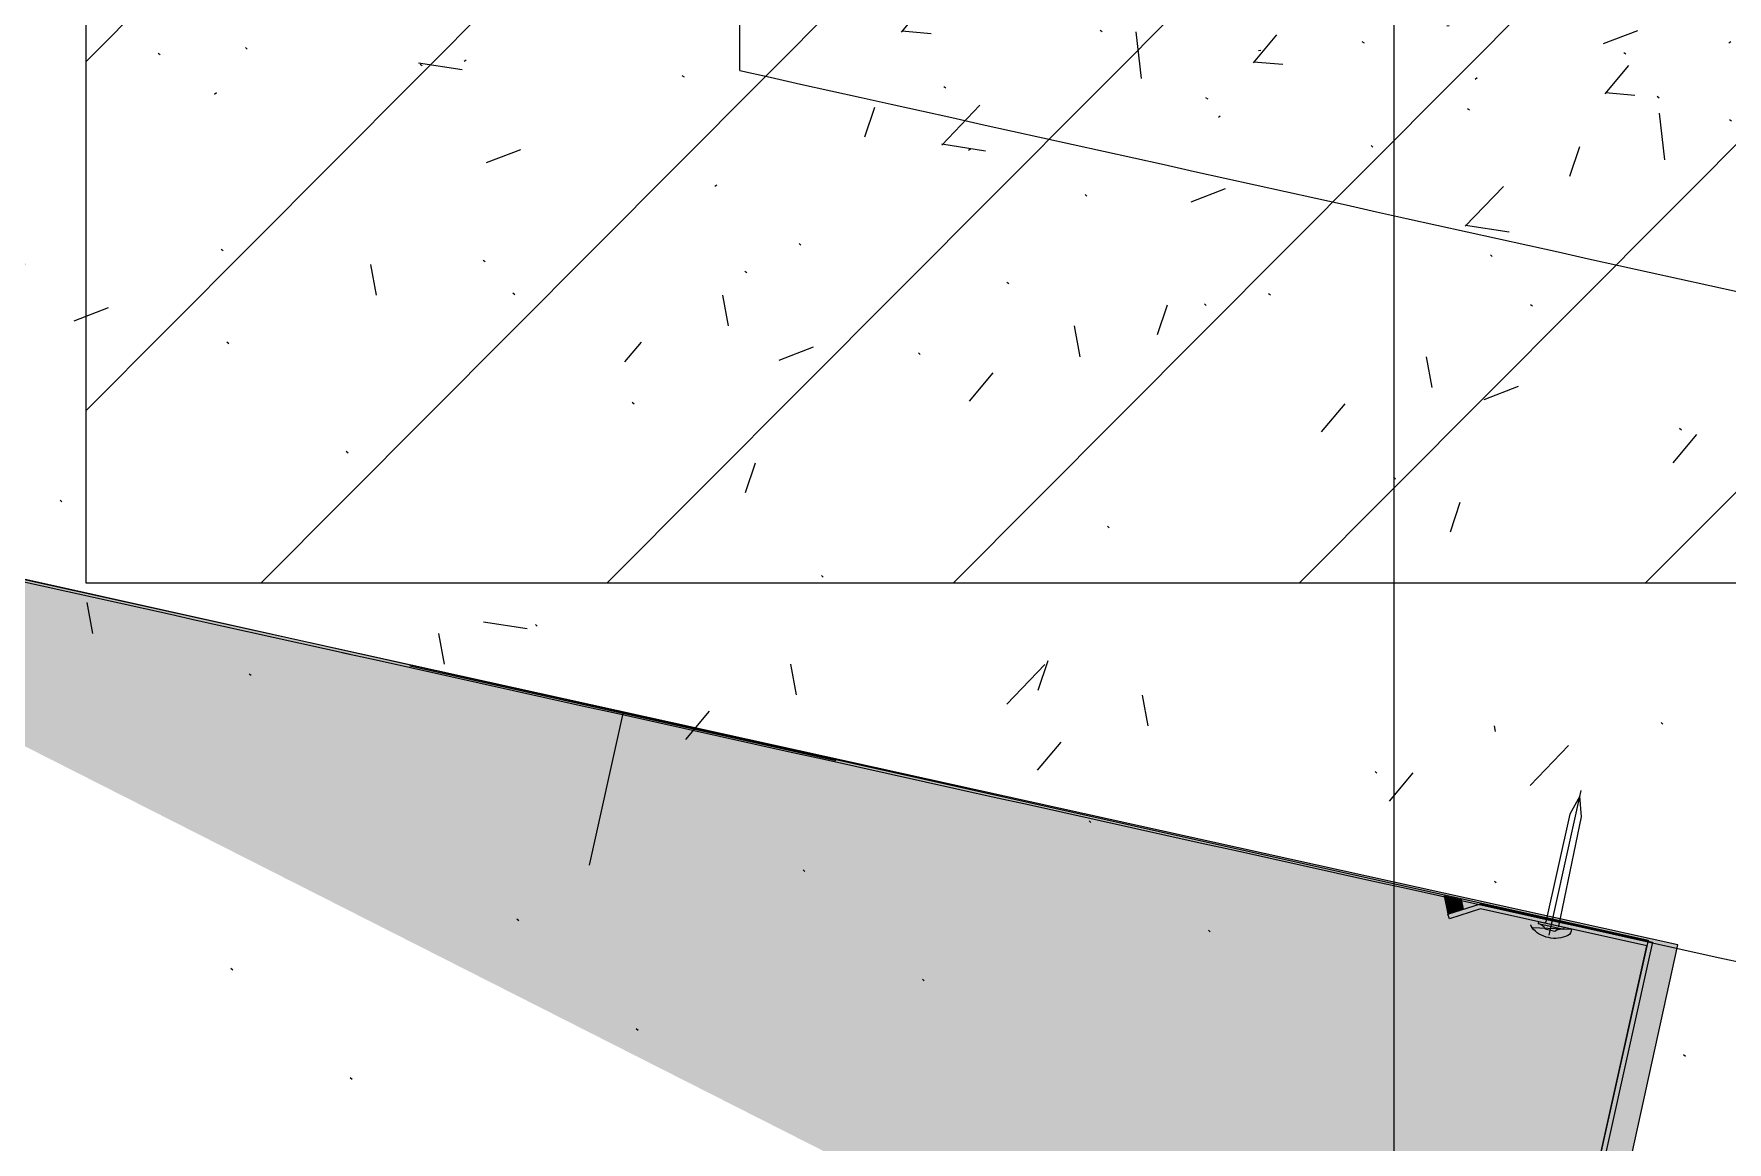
# Model space of a CAD drawing. Header units: inches. Extents: x 0 to 1813292486, y 0 to 3473589894.
# Drawn here: x 600481970 to 600482488, y 3473213300 to 3473213639 of the extents above; entities that cross this region are included whole.
import ezdxf
from ezdxf.xclip import XClip

# ---------------------------------------------------------------- set-up
doc = ezdxf.new("R2010")
doc.units = ezdxf.units.IN
doc.header["$LTSCALE"] = 1000
doc.header["$MEASUREMENT"] = 0
doc.header["$XCLIPFRAME"] = 2
for name, pattern in [('AX-MALL-GIRD-200$0$DOTE', [2.4200000000000004, 2, -0.2, 0.02, -0.2]), ('AX-MALL-WALL-P02-QT$0$CENTER', [2, 1.25, -0.25, 0.25, -0.25]), ('AX-MALL-WALL-P02-QT$0$DASH', [0.35, 0.25, -0.1]), ('AX-MALL-WALL-P02-QT$0$DASHED', [0.75, 0.5, -0.25])]:
    doc.linetypes.add(name, pattern=pattern)
for name, color, linetype in [('A-Anno-Note', 241, 'Continuous'), ('AX-MALL-DIM-P02$0$A-Detl-Thin', 131, 'Continuous'), ('AX-MALL-GIRD-200$0$A-Grid', 222, 'AX-MALL-GIRD-200$0$DOTE'), ('AX-MALL-P02-200$0$A-Anno-Note', 241, 'Continuous'), ('AX-MALL-WALL-P02$0$A-Anno-Note', 241, 'Continuous'), ('AX-MALL-WALL-P02-QT$0$A-Anno-Note', 241, 'Continuous'), ('AX-MALL-WALL-P02-QT$0$A-Detl-Patt', 8, 'Continuous'), ('AX-MALL-WALL-P02-QT$0$A-Detl-Thin', 131, 'Continuous'), ('AX-MALL-WALL-P02-QT$0$A-Wall', 2, 'Continuous'), ('AX-MALL-WALL-P02-QT$0$A-Wall-Patt', 13, 'Continuous'), ('AX-MALL-WALL-P02-QT$0$A-Wind', 4, 'Continuous'), ('AX-MALL-WALL-P02-QT$0$AX-3#-wall-P01$0$A-Anno-Note', 241, 'Continuous'), ('AX-MALL-WALL-P02-QT$0$GC', 2, 'Continuous'), ('AX-MALL-WALL-P02-QT$0$L18', 6, 'Continuous'), ('AX-MALL-WALL-P02-QT$0$SEAL', 95, 'Continuous'), ('AX-MALL-WALL-P02-QT$0$STAIR', 9, 'AX-MALL-WALL-P02-QT$0$DASHED'), ('AX-MALL-WALL-P02-QT$0$zx', 1, 'AX-MALL-WALL-P02-QT$0$CENTER'), ('AX-MALL-ZTKD-P02$0$A-Anno-Note', 241, 'Continuous'), ('PX-MALL-P02-LG$0$P-Exsh', 31, 'Continuous'), ('PX-MALL-P02-LG$0$P-Hydt-Boxx', 221, 'Continuous'), ('SX-MALL-WALL-L-1F~2F$0$S-COLU', 30, 'Continuous'), ('SX-MALL-WALL-L-1F~2F$0$S-PATT-WALL', 83, 'Continuous')]:
    doc.layers.add(name, color=color, linetype=linetype)
doc.layers.add('AX-MALL-WALL-P02-QT$0$XC-T', color=4, linetype='Continuous', lineweight=40)
pattern_1 = [(45, (0, 359.0227), (-353.55353201463, 353.55353201463), [])]

# ---------------------------------------------------------------- blocks, each defined once
blk = doc.blocks.new('AX-MALL-GIRD-200')
at = {"layer": 'AX-MALL-GIRD-200$0$A-Grid'}
blk.add_line((600323759.5421638, 3473191775.534485), (600285030.0032144, 3473087811.807404), dxfattribs=at)
blk = doc.blocks.new('AX-MALL-WALL-P02-QT$0$tj')
at = {"layer": 'AX-MALL-WALL-P02-QT$0$A-Detl-Patt'}
h = blk.add_hatch(dxfattribs=at)
h.set_pattern_fill('STEEL', color=256, scale=100.0000000000001, angle=50.43183869082386)
h.set_pattern_definition([(75.00000000004839, (-14278.19445574284, 156289.8254051208), (-153.3407249234246, 41.08752340989569), []), (75.00000000004839, (-14317.88195610046, 156358.5661673546), (-153.3407249234246, 41.08752340989569), [])])
edge = h.paths.add_edge_path()
edge.add_line((88101.273016572, 47666.64152574539), (87883.93542659283, 47459.84604215622))
edge.add_line((87883.93542659283, 47459.84604215622), (91571.54751467705, 43584.64122533798))
edge.add_arc((262949.389629302, 558937.705083496), 543101.4133620498, 251.6057364187558, 260.0288666978238)
edge.add_arc((172180.8466627672, -2862.146247219684), 27099.9982179492, 64.7128659603706, 96.9316049602786, ccw=False)
edge.add_arc((262948.9730309481, 558936.3205539446), 543099.9677998082, 261.6155114784545, 271.7251478115656)
edge.add_line((279298.9759148359, 16082.51663446426), (279298.9759315252, 16382.65274763107))
edge.add_arc((262948.9742454757, 558936.3204835369), 542799.9676941936, 261.62020364125146, 271.7261014454634, ccw=False)
edge.add_arc((172180.8456921196, -2862.14609140989), 27400.00151046549, 64.80631838577902, 96.83815911678944)
edge.add_arc((262949.394896181, 558937.7037490648), 542801.4137571028, 251.6136389015772, 260.02417327084333, ccw=False)
edge.add_line((91737.26096642017, 43845.69257831573), (88101.273016572, 47666.64152574539))
blk.add_lwpolyline([(88103.03003954887, 47737.33037519455), (87813.24658572674, 47461.60306501389), (91543.92713344097, 43541.13421487808, 0.03677856867194786), (168908.9495433569, 23989.2463850975, -0.1416543586965341), (183742.0972260237, 21592.70785188675, 0.04416604653312874), (279348.9759123325, 16034.00206041336), (279348.9759345055, 16434.18465709686, -0.04414427716130016), (183859.0483468771, 21979.79425859451, 0.1405450684183163), (168919.8474783897, 24393.46752309799, -0.03670519880877311), (91764.87840116024, 43889.20268630981), (88103.03007543087, 47737.33033752441)], format="xyb", dxfattribs=at)
blk.add_lwpolyline([(88101.273016572, 47666.64152574539), (87883.93542659283, 47459.84604215622), (91571.54751467705, 43584.64122533798, 0.0367693963449814), (168910.2986617088, 24039.77597379684, -0.1415142461245126), (183756.7420067787, 21641.08926153183, 0.04414024362697595), (279298.9759148359, 16082.51663446426), (279298.9759315252, 16382.65274763107, -0.04412389944666065), (183844.4648458958, 21931.40288829803, 0.1406825130026793), (168918.4574091434, 24342.94360637665, -0.03671436212623864), (91737.26096642017, 43845.69257831573)], format="xyb", close=True, dxfattribs=at)
blk = doc.blocks.new('SX-MALL-WALL-L-1F~2F')
at = {"layer": 'SX-MALL-WALL-L-1F~2F$0$S-PATT-WALL'}
h = blk.add_hatch(dxfattribs=at)
h.set_pattern_fill('钢筋混凝土', color=256, scale=15, pattern_type=2)
h.set_pattern_definition([(24.56816131876918, (600333557.7676542, 3473133356.589042), (-31.18316060756021, 68.21004687377882), []), (29.56816131876925, (600333557.7676542, 3473133356.589042), (97.53445422577846, -46.37920049590846), [11.25, -123.75]), (334.5681613187692, (600333557.7676542, 3473133356.589042), (19.88439775835759, 112.9961142864107), [9, -99]), (80.01956131876923, (600333565.8955253, 3473133352.72411), (117.4189029535321, 66.61682170576017), [9.5610285, -105.1713168]), (25.75236131876919, (600333568.2404392, 3473133384.701686), (141.3476152674957, -79.15081590010527), [16.8749999999995, -185.624999999996]), (76.20376131876925, (600333580.0194029, 3473133378.105778), (182.3878362713222, 87.98253900728311), [14.3415432, -157.75695]), (330.7523613187692, (600333568.2404392, 3473133384.701686), (182.387767611897, 87.98268144025062), [13.49999999999975, -148.499999999996]), (0.5681613187692669, (600333579.6785651, 3473133372.437133), (62.82047321120105, -87.84980446922418), [11.25, -123.75]), (305.5681613187692, (600333579.6785651, 3473133372.437133), (72.17288940056439, 89.18848105901375), [9, -99]), (51.01956131876926, (600333584.9135998, 3473133365.116313), (134.9933625470349, 1.33857134020591), [9.5610285, -105.1713168]), (17.06816131876921, (600333557.7676542, 3473133356.589042), (19.14085714793764, 46.15589493924091), [0.75, -97.8, 0.75, -100.5, 0.75, -99.375]), (347.0681613187692, (600333557.7676542, 3473133356.589042), (57.63084699394109, 41.66442757030211), [0.75, -57.3, 0.75, -95.55, 0.75, -37.875]), (307.0681613187692, (600333526.4220557, 3473133368.266197), (73.85474001336534, -31.12342331039777), [0.75, -37.5, 0.75, -117, 0.75, -155.25]), (297.0681613187692, (600333512.3657335, 3473133373.50259), (87.2164167648191, -16.46683781742514), [0.75, -48.75, 0.75, -77.69999999999999, 0.75, -110.25])])
h.paths.add_polyline_path([(600292545.5662668, 3473107126.856124), (600292789.9312489, 3473107782.817827), (600292133.969546, 3473108027.182809), (600291889.604564, 3473107371.221106)])
at = {"layer": 'SX-MALL-WALL-L-1F~2F$0$S-COLU'}
blk.add_lwpolyline([(600292545.5662668, 3473107126.856124), (600292789.9312489, 3473107782.817827), (600292133.969546, 3473108027.182809), (600291889.604564, 3473107371.221106)], close=True, dxfattribs=at)
blk = doc.blocks.new('SX-MALL-WALL-L-2F~3F')
ref = blk.add_blockref('SX-MALL-WALL-L-1F~2F', (0, 0))
XClip(ref).set_block_clipping_path([(600349769.7341375, 3473074679.418533), (600357001.7302529, 3473071985.287766), (600356499.8725733, 3473070638.124951), (600359302.5086629, 3473069594.060767), (600362345.1765132, 3473077761.653201), (600381551.4312518, 3473070606.759726), (600391553.7259278, 3473066880.611454), (600387749.827644, 3473056669.608357), (600391632.1759799, 3473055223.319679), (600395635.5522461, 3473065969.791956), (600406982.2408491, 3473061742.817497), (600403058.8006672, 3473051210.921831), (600412723.2437257, 3473047610.6332), (600445093.3740637, 3473134503.466942), (600393055.2444371, 3473153889.197227), (600387463.4997383, 3473138878.984498), (600380158.3525343, 3473141600.366193), (600382830.751978, 3473148774.027779), (600388210.8522022, 3473146769.782572), (600390696.2253517, 3473153441.399696), (600277474.697425, 3473195619.741203), (600273446.9822528, 3473184807.934726), (600257129.111771, 3473190886.82031), (600241575.9633431, 3473149136.690594), (600258197.8999482, 3473142944.531458), (600255239.7303221, 3473135003.762026), (600263182.3271956, 3473132044.911624), (600260741.6763649, 3473125493.34496), (600269350.4970673, 3473122286.306632), (600271511.1407766, 3473128086.235537), (600286270.1853781, 3473122588.058336), (600284109.5416689, 3473116788.129431), (600282580.7823727, 3473112684.400902), (600291840.7574171, 3473109234.788475), (600290827.7957876, 3473106515.642598), (600293360.405141, 3473105572.171298), (600294731.2544166, 3473109252.0137), (600323175.4764534, 3473098655.706329), (600321336.3302773, 3473093718.790065), (600344750.773286, 3473084996.222976), (600341987.4689643, 3473077578.540671), (600344583.6790427, 3473076611.376234), (600346015.5062013, 3473080454.904757), (600351201.5612961, 3473078522.947055)])
blk = doc.blocks.new('SX-MALL-WALL-2F~3F')
blk.add_blockref('SX-MALL-WALL-L-2F~3F', (0, 0))
blk = doc.blocks.new('AX-MALL-WALL-P02-QT$0$SD37x42')
at = {"layer": 'AX-MALL-WALL-P02-QT$0$L18'}
for points in [[(-4, 0.5999999999986585, 0.2084405735842766), (-1.5, 1.799999999998704), (1.5, 1.799999999998704, 0.2084405735842766), (4, 0.5999999999986585), (-4.000000000001819, 0.5999999999986585), (-4, -1.250555214937776e-12), (4, 1.250555214937776e-12), (4, 0.5999999999986585)], [(-2.350000000000364, -7.958078640513122e-13, -0.414213562373131), (-1.850000000000364, -0.5000000000007958), (-1.850000000000364, -34.2000000000013), (0, -40.2000000000013), (1.849999999999454, -34.2000000000013), (1.849999999999454, -0.5000000000007958, -0.414213562373095), (2.349999999999454, -7.958078640513122e-13)]]:
    blk.add_lwpolyline(points, format="xyb", dxfattribs=at)
at = {"layer": 'AX-MALL-WALL-P02-QT$0$zx'}
blk.add_line((0, 3.284486051296312), (0, -41.9599113763594), dxfattribs=at)
blk = doc.blocks.new('AX-MALL-WALL-P02-QT$0$Pm6-sh')
at = {"layer": 'AX-MALL-WALL-P02-QT$0$SEAL'}
h = blk.add_hatch(dxfattribs=at)
h.set_pattern_fill('ANSI37', color=256, scale=10, style=0)
h.set_pattern_definition([(44.99999999999999, (-19.99160936398599, -250.6485757686158), (-0.8838834764831844, 0.8838834764831844), []), (135, (-19.99160936398599, -250.6485757686158), (-0.8838834764831844, -0.8838834764831844), [])])
edge = h.paths.add_edge_path()
edge.add_arc((-0.1900467915774766, -4.521582304008564), 8.617608668481965, 88.77925127449454, 128.8620474018337)
edge.add_arc((-4.281924022181625, 0.5745069437180255), 2.082086379939756, 129.1744172430505, 196.0173535343711)
edge.add_line((-6.283179994102795, -2.273736754432321e-13), (6.283179994102795, -1.13686837721616e-13))
edge.add_arc((4.281924022181697, 0.574506943718061), 2.082086379939664, 343.9826464656304, 410.8255827569511)
edge.add_arc((0.1900467915774762, -4.521582304008486), 8.617608668481887, 51.13795259816609, 91.22074872550532)
blk.add_lwpolyline([(-0.006453183339459656, 4.094070460008197, 0.176699502915152), (-5.597143060081123, 2.188595719429372, 0.300218596868722), (-6.283179994102795, -2.273736754432321e-13), (6.283179994102795, -1.13686837721616e-13, 0.3002185968687222), (5.597143060081095, 2.188595719429372, 0.1766995029151519), (0.006453183339488078, 4.094070460008197)], format="xyb", dxfattribs=at)
blk = doc.blocks.new('AX-MALL-WALL-P02-QT$0$1300XF')
at = {"layer": 'AX-MALL-WALL-P02-QT$0$SEAL'}
h = blk.add_hatch(dxfattribs=at)
h.set_pattern_fill('ANSI33', color=256, scale=15, angle=209.9999999999999, style=0)
h.set_pattern_definition([(255, (-14675155.40646174, -9147197.317860058), (3.622221848584005, -0.9705714191344531), []), (255, (-14675157.70285837, -9147198.643685272), (3.622221848584005, -0.9705714191344531), [1.874999999999999, -0.9374999999999997])])
edge = h.paths.add_edge_path()
edge.add_line((380.4264060221612, -97.48449175432324), (369.4409326948225, -94.66964504681528))
edge.add_line((369.4409326892346, -94.66964505054057), (376.8763925731182, -101.9438434839249))
edge.add_arc((388.6692986376001, -107.6892454902991), 13.11801348290959, 128.9295534669922, 154.0250559578425, ccw=False)
at = {"color": 4, "ltscale": 10}
blk.add_lwpolyline([(952.2166069821105, -429.1864013746381, -0.08331468260540871), (817.0773010216653, -604.1000171712949), (274.1162508055568, -255.7887004967779), (952.2949094976648, -429.2064241860062), (996.8880384489894, -254.8176262397319), (318.7093797512352, -81.39990255609155), (274.1162508055568, -255.7887004967779)], format="xyb", dxfattribs=at)
at = {"layer": 'AX-MALL-WALL-P02-QT$0$AX-3#-wall-P01$0$A-Anno-Note'}
for p, q in [((564.9933418295695, -144.7723975088447), (694.3268235251307, -177.9119691923261)), ((629.660082446353, -161.3421832732274), (617.861558757606, -207.3881663847133))]:
    blk.add_line(p, q, dxfattribs=at)
at = {"layer": 'AX-MALL-WALL-P02-QT$0$GC', "linetype": 'ByBlock'}
blk.add_lwpolyline([(278.2451181411161, -239.3490381053998), (278.2450847513392, -239.3490295503289), (318.2716620973661, -83.10682095400989), (368.6792653016164, -96.02293946966529), (375.8274234178825, -103.0160672012134), (376.8763925749226, -101.943843472749), (369.4409329685732, -94.66964531876147), (317.1909266132861, -81.28144131787121), (276.4197385013103, -240.4297735933214), (276.4197385013103, -240.4297735933214), (272.0386536791339, -257.5277883764356), (273.4917112384574, -257.9001104534254)], close=True, dxfattribs=at)
at = {"layer": 'AX-MALL-WALL-P02-QT$0$SEAL'}
blk.add_lwpolyline([(380.4264060221612, -97.48449175432324, 0.1099395372882252), (376.8763925749226, -101.9438434746116)], format="xyb", dxfattribs=at)
at = {"layer": 'AX-MALL-WALL-P02-QT$0$STAIR', "extrusion": (0, 0, -1), "zscale": -1, "rotation": 194.371893604072}
blk.add_blockref('AX-MALL-WALL-P02-QT$0$SD37x42', (-347.2134304791689, -90.5226726643159), dxfattribs=at)
at = {"layer": 'AX-MALL-WALL-P02-QT$0$XC-T', "rotation": 165.628106395928}
blk.add_blockref('AX-MALL-WALL-P02-QT$0$Pm6-sh', (347.2134304791689, -90.5226726643159), dxfattribs=at)
blk = doc.blocks.new('AX-MALL-WALL-P02-QT$0$mqst2')
at = {"color": 6, "xscale": -1, "rotation": 333.1217330229438}
blk.add_blockref('AX-MALL-WALL-P02-QT$0$1300XF', (269194.7264794111, -33983.34176445007), dxfattribs=at)
blk = doc.blocks.new('AX-MALL-WALL-P02-QT')
at = {"layer": 'AX-MALL-WALL-P02-QT$0$A-Wall-Patt'}
h = blk.add_hatch(dxfattribs=at)
h.set_pattern_fill('普通砖', color=256, scale=200, style=0)
h.set_pattern_definition(pattern_1)
h.paths.add_polyline_path([(600292001.2418342, 3473107413.605188), (600292131.7200189, 3473107448.208016), (600293419.8631606, 3473110906.038024), (600293392.2999007, 3473111023.019695), (600293267.3548146, 3473111069.565406), (600291959.8038538, 3473107559.637973)])
h = blk.add_hatch(dxfattribs=at)
h.set_pattern_fill('普通砖', color=256, scale=200, style=0)
h.set_pattern_definition(pattern_1)
h.paths.add_polyline_path([(600291526.0484629, 3473107602.698655, 0.0002382836957387592), (600291957.8312631, 3473107322.568292), (600292001.2418342, 3473107413.605188), (600291959.8038539, 3473107559.637973, -0.0001793365225867353), (600291634.9816828, 3473107770.429253)])
h = blk.add_hatch(dxfattribs=at)
h.set_pattern_fill('普通砖', color=256, scale=200, style=0)
h.set_pattern_definition(pattern_1)
h.paths.add_polyline_path([(600292001.2418343, 3473107413.605188), (600291955.6122013, 3473107324.006471, 0.0003185991702248358), (600292533.3449458, 3473106950.096896), (600292641.9050933, 3473107118.0692, -0.0002814397192570474), (600292131.7200187, 3473107448.208016)])
at = {"layer": 'AX-MALL-WALL-P02-QT$0$A-Detl-Thin', "linetype": 'AX-MALL-WALL-P02-QT$0$DASH', "ltscale": 3}
for points in [[(600292489.315165, 3473108408.11935, 0.002577601292211213), (600297165.7945905, 3473105409.649937, 0.001906403408530324)], [(600292417.7935736, 3473108216.1302, 0.002521113289999774), (600296993.3978528, 3473105282.143038, 0.002521113289999774)]]:
    blk.add_lwpolyline(points, format="xyb", dxfattribs=at)
at = {"layer": 'AX-MALL-WALL-P02-QT$0$A-Wall'}
blk.add_line((600292131.7200189, 3473107448.208016), (600293419.8631606, 3473110906.038024), dxfattribs=at)
for centre, radius, start, end in [((600585646.1726027, 3473560475.977864), 540000.7911526943, 236.998151069608, 237.0527616689448), ((600585645.6958723, 3473560475.242467), 539799.9147501121, 237.0609974232443, 237.1254986539445), ((600585645.6955069, 3473560475.242493), 539999.9145746857, 237.0524811392663, 237.1254986880368)]:
    blk.add_arc(centre, radius, start, end, dxfattribs=at)
at = {"layer": 'AX-MALL-WALL-P02-QT$0$A-Anno-Note', "rotation": 339.5681613092181}
blk.add_blockref('AX-MALL-WALL-P02-QT$0$mqst2', (600052179.2710491, 3473232742.396311), dxfattribs=at)
at = {"layer": 'AX-MALL-WALL-P02-QT$0$A-Detl-Thin'}
blk.add_blockref('SX-MALL-WALL-2F~3F', (0, 0), dxfattribs=at)
at = {"layer": 'AX-MALL-WALL-P02-QT$0$A-Detl-Thin', "rotation": 339.5681613091762}
blk.add_blockref('AX-MALL-WALL-P02-QT$0$tj', (600144118.6961328, 3473128496.287411), dxfattribs=at)
at = {"layer": 'AX-MALL-WALL-P02-QT$0$A-Wind'}
blk.add_blockref('AX-MALL-GIRD-200', (0, 0), dxfattribs=at)
blk = doc.blocks.new('AX-MALL-WALL-P02')
at = {"layer": 'AX-MALL-WALL-P02$0$A-Anno-Note'}
blk.add_blockref('AX-MALL-WALL-P02-QT', (0, 0), dxfattribs=at)
blk = doc.blocks.new('PX-MALL-P02-LG$0$XHS1')
at = {"layer": 'PX-MALL-P02-LG$0$P-Hydt-Boxx', "ltscale": 0.7}
for p, q in [((350.0030003786087, 200), (350.003000497818, 60)), ((350.0030006170273, 60), (-349.996999502182, 60))]:
    blk.add_line(p, q, dxfattribs=at)
blk.add_solid([(350.0030006170273, 240), (350.0030002593994, 60.00000047683716), (-349.9969996213913, 60)], dxfattribs=at)
blk = doc.blocks.new('PX-MALL-P02-LG$0$20211220143732')
at = {"layer": 'PX-MALL-P02-LG$0$P-Hydt-Boxx', "ltscale": 0.7, "xscale": -1}
blk.add_blockref('PX-MALL-P02-LG$0$XHS1', (-349.9969999989844, 0), dxfattribs=at)
blk = doc.blocks.new('PX-MALL-P02-LG')
at = {"layer": 'PX-MALL-P02-LG$0$P-Exsh', "rotation": 147.1179891377087}
blk.add_blockref('PX-MALL-P02-LG$0$20211220143732', (600291751.9956077, 3473107527.998504), dxfattribs=at)
blk = doc.blocks.new('AX-MALL-ZTKD-P02')
at = {"layer": 'AX-MALL-ZTKD-P02$0$A-Anno-Note'}
blk.add_blockref('AX-MALL-GIRD-200', (0, 0), dxfattribs=at)
blk = doc.blocks.new('AX-MALL-DIM-P02')
at = {"layer": 'AX-MALL-DIM-P02$0$A-Detl-Thin'}
blk.add_blockref('AX-MALL-ZTKD-P02', (-2.384185791015625e-06, 9.5367431640625e-07), dxfattribs=at)
blk = doc.blocks.new('AX-MALL-P02-200')
at = {"layer": 'AX-MALL-P02-200$0$A-Anno-Note'}
blk.add_blockref('AX-MALL-WALL-P02', (0, 0), dxfattribs=at)
for name in ['AX-MALL-DIM-P02', 'PX-MALL-P02-LG']:
    blk.add_blockref(name, (0, 0), dxfattribs=at)

msp = doc.modelspace()

# ---------------------------------------------------------------- block references
at = {"layer": 'A-Anno-Note', "rotation": 20.43183869077545}
msp.add_blockref('AX-MALL-P02-200', (1250392458.527329, 9048125.682563305), dxfattribs=at)

doc.saveas('drawing.dxf')
